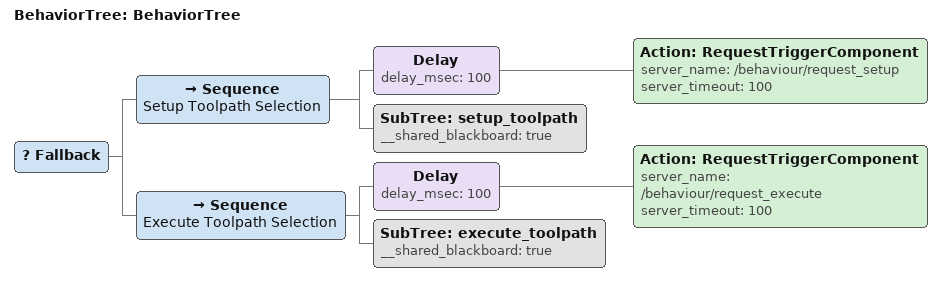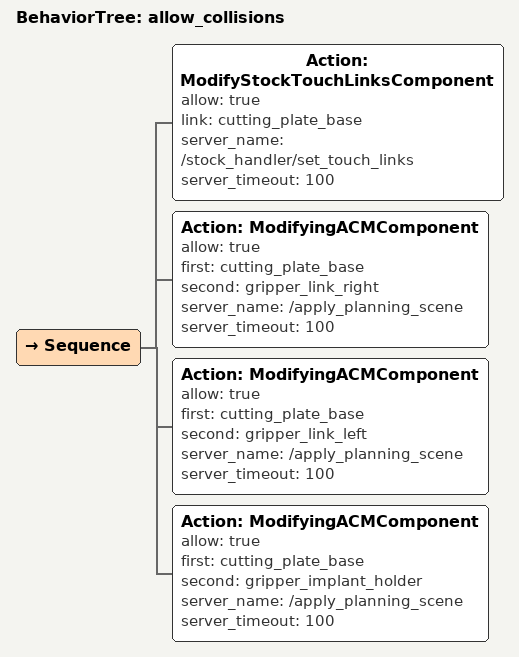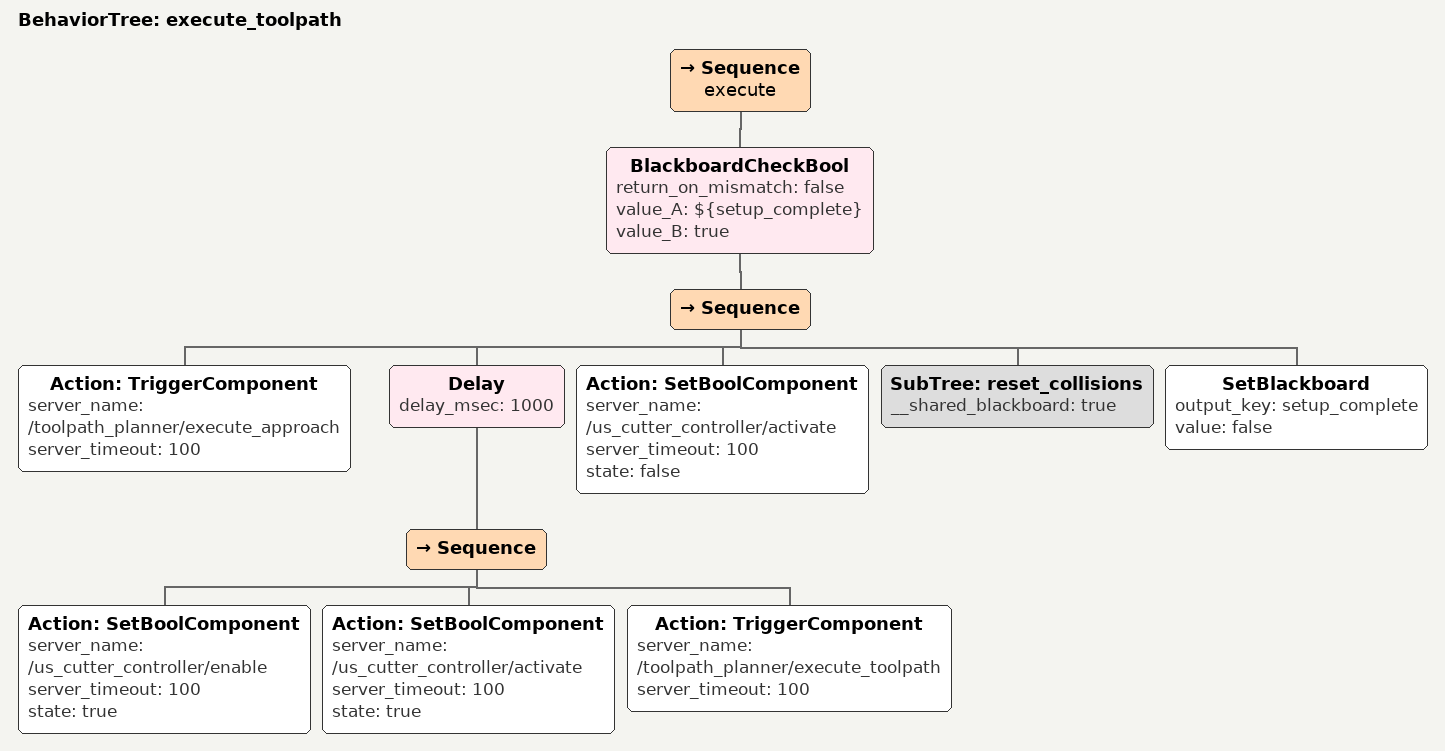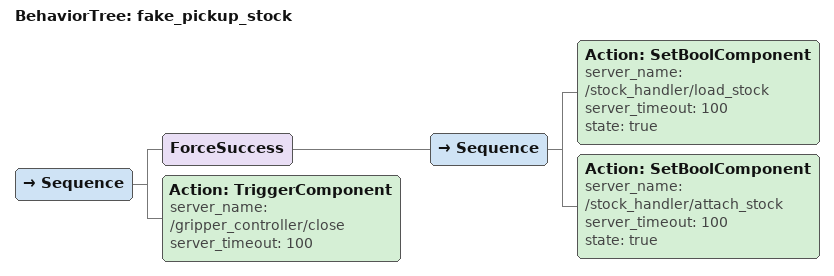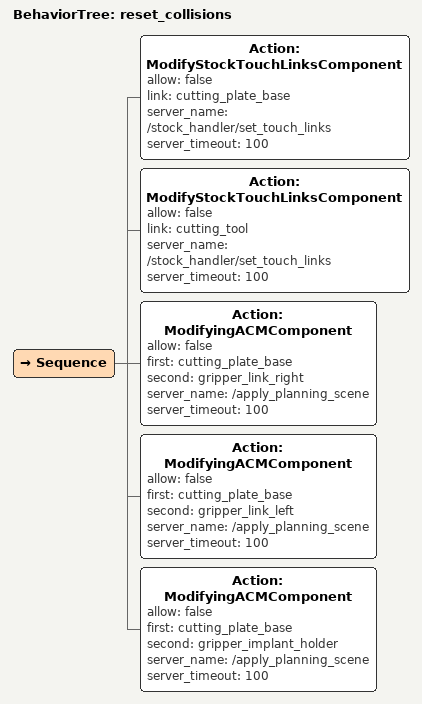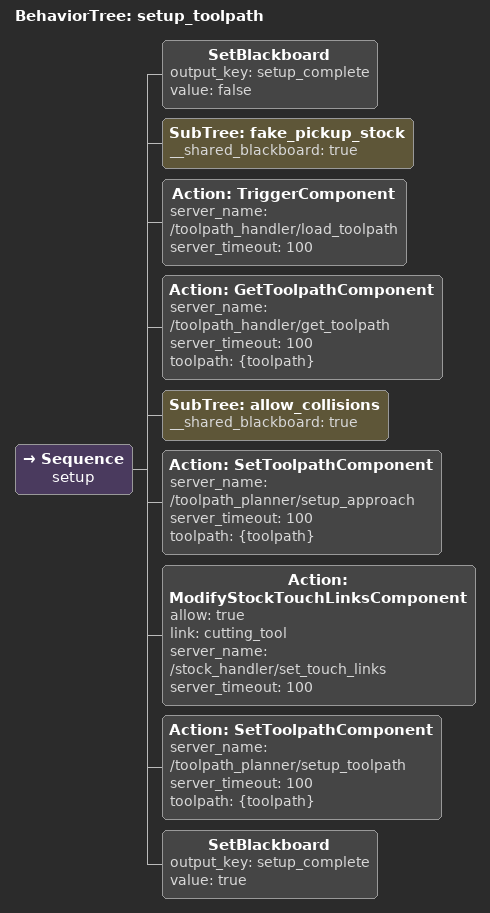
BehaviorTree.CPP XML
<?xml version="1.0"?>
<root main_tree_to_execute="BehaviorTree">
    <BehaviorTree ID="BehaviorTree">
        <Fallback>
            <Sequence name="Setup Toolpath Selection">
                <Delay delay_msec="100">
                    <Action ID="RequestTriggerComponent" server_name="/behaviour/request_setup" server_timeout="100"/>
                </Delay>
                <SubTree ID="setup_toolpath" __shared_blackboard="true"/>
            </Sequence>
            <Sequence name="Execute Toolpath Selection">
                <Delay delay_msec="100">
                    <Action ID="RequestTriggerComponent" server_name="/behaviour/request_execute" server_timeout="100"/>
                </Delay>
                <SubTree ID="execute_toolpath" __shared_blackboard="true"/>
            </Sequence>
        </Fallback>
    </BehaviorTree>
    <BehaviorTree ID="allow_collisions">
        <Sequence>
            <Action ID="ModifyStockTouchLinksComponent" allow="true" link="cutting_plate_base" server_name="/stock_handler/set_touch_links" server_timeout="100"/>
            <Action ID="ModifyingACMComponent" allow="true" first="cutting_plate_base" second="gripper_link_right" server_name="/apply_planning_scene" server_timeout="100"/>
            <Action ID="ModifyingACMComponent" allow="true" first="cutting_plate_base" second="gripper_link_left" server_name="/apply_planning_scene" server_timeout="100"/>
            <Action ID="ModifyingACMComponent" allow="true" first="cutting_plate_base" second="gripper_implant_holder" server_name="/apply_planning_scene" server_timeout="100"/>
        </Sequence>
    </BehaviorTree>
    <BehaviorTree ID="execute_toolpath">
        <Sequence name="execute">
            <BlackboardCheckBool return_on_mismatch="false" value_A="${setup_complete}" value_B="true">
                <Sequence>
                    <Action ID="TriggerComponent" server_name="/toolpath_planner/execute_approach" server_timeout="100"/>
                    <Delay delay_msec="1000">
                        <Sequence>
                            <Action ID="SetBoolComponent" server_name="/us_cutter_controller/enable" server_timeout="100" state="true"/>
                            <Action ID="SetBoolComponent" server_name="/us_cutter_controller/activate" server_timeout="100" state="true"/>
                            <Action ID="TriggerComponent" server_name="/toolpath_planner/execute_toolpath" server_timeout="100"/>
                        </Sequence>
                    </Delay>
                    <Action ID="SetBoolComponent" server_name="/us_cutter_controller/activate" server_timeout="100" state="false"/>
                    <SubTree ID="reset_collisions" __shared_blackboard="true"/>
                    <SetBlackboard output_key="setup_complete" value="false"/>
                </Sequence>
            </BlackboardCheckBool>
        </Sequence>
    </BehaviorTree>
    <BehaviorTree ID="fake_pickup_stock">
        <Sequence>
            <ForceSuccess>
                <Sequence>
                    <Action ID="SetBoolComponent" server_name="/stock_handler/load_stock" server_timeout="100" state="true"/>
                    <Action ID="SetBoolComponent" server_name="/stock_handler/attach_stock" server_timeout="100" state="true"/>
                </Sequence>
            </ForceSuccess>
            <Action ID="TriggerComponent" server_name="/gripper_controller/close" server_timeout="100"/>
        </Sequence>
    </BehaviorTree>
    <BehaviorTree ID="reset_collisions">
        <Sequence>
            <Action ID="ModifyStockTouchLinksComponent" allow="false" link="cutting_plate_base" server_name="/stock_handler/set_touch_links" server_timeout="100"/>
            <Action ID="ModifyStockTouchLinksComponent" allow="false" link="cutting_tool" server_name="/stock_handler/set_touch_links" server_timeout="100"/>
            <Action ID="ModifyingACMComponent" allow="false" first="cutting_plate_base" second="gripper_link_right" server_name="/apply_planning_scene" server_timeout="100"/>
            <Action ID="ModifyingACMComponent" allow="false" first="cutting_plate_base" second="gripper_link_left" server_name="/apply_planning_scene" server_timeout="100"/>
            <Action ID="ModifyingACMComponent" allow="false" first="cutting_plate_base" second="gripper_implant_holder" server_name="/apply_planning_scene" server_timeout="100"/>
        </Sequence>
    </BehaviorTree>
    <BehaviorTree ID="setup_toolpath">
        <Sequence name="setup">
            <SetBlackboard output_key="setup_complete" value="false"/>
            <SubTree ID="fake_pickup_stock" __shared_blackboard="true"/>
            <Action ID="TriggerComponent" server_name="/toolpath_handler/load_toolpath" server_timeout="100"/>
            <Action ID="GetToolpathComponent" server_name="/toolpath_handler/get_toolpath" server_timeout="100" toolpath="{toolpath}"/>
            <SubTree ID="allow_collisions" __shared_blackboard="true"/>
            <Action ID="SetToolpathComponent" server_name="/toolpath_planner/setup_approach" server_timeout="100" toolpath="{toolpath}"/>
            <Action ID="ModifyStockTouchLinksComponent" allow="true" link="cutting_tool" server_name="/stock_handler/set_touch_links" server_timeout="100"/>
            <Action ID="SetToolpathComponent" server_name="/toolpath_planner/setup_toolpath" server_timeout="100" toolpath="{toolpath}"/>
            <SetBlackboard output_key="setup_complete" value="true"/>
        </Sequence>
    </BehaviorTree>
</root>
